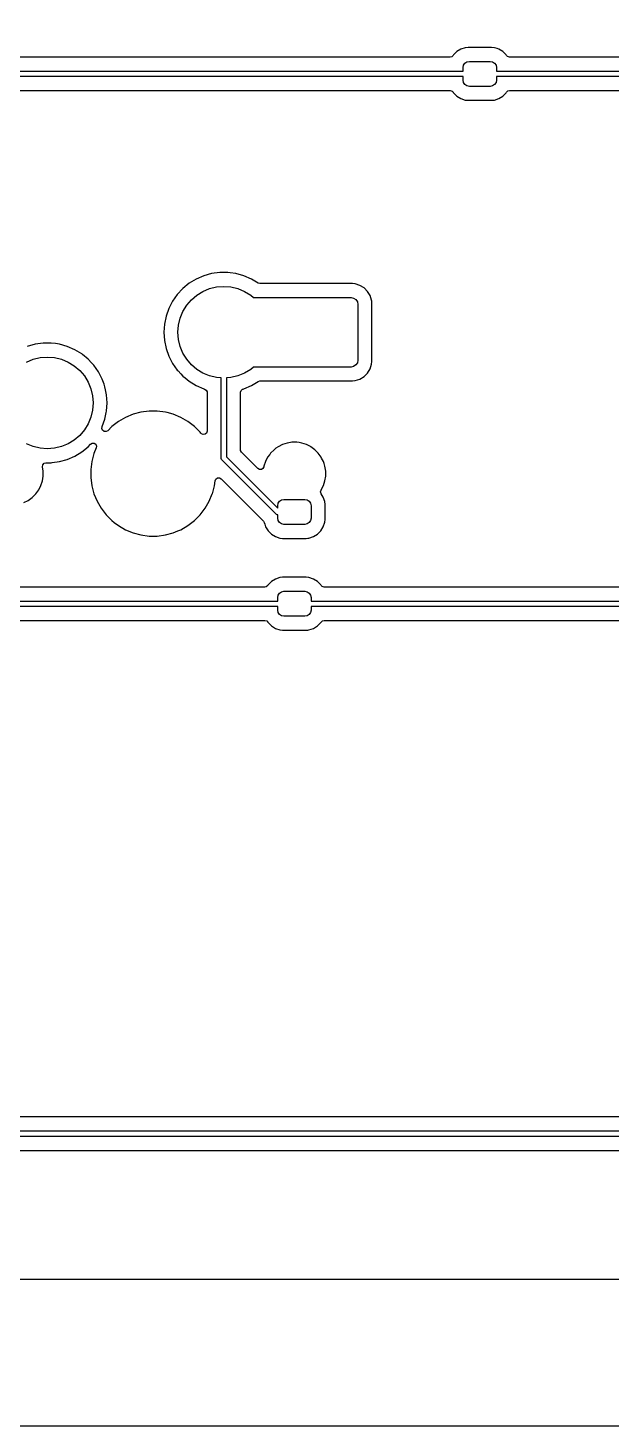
# Model space of a CAD drawing. Header units: millimetres. Extents: x 46 to 4458, y 59 to 1499.
# Drawn here: x 1960.7 to 1981.7, y 832.7 to 883 of the extents above; entities that cross this region are included whole.
import ezdxf

# ---------------------------------------------------------------- set-up
doc = ezdxf.new("R2010")
doc.units = ezdxf.units.MM
doc.layers.add('BLACK', color=7, linetype='Continuous')

msp = doc.modelspace()

# ---------------------------------------------------------------- linework, layer by layer
msp.add_lwpolyline([(1739.51188, 833.25441), (1638.06271, 833.5564), (1638.38771, 944.69762), (2107.13583, 944.69762), (2107.13583, 832.69492), (1950.85196, 832.69492)])
at = {"layer": 'BLACK', "linetype": 'Continuous'}
for p, q in [((1976.11507, 882.10486), (1975.99515, 881.98493)), ((1976.11508, 882.10486), (1976.11507, 882.10486)), ((1976.25941, 882.19389), (1976.11508, 882.10486)), ((1976.25942, 882.19389), (1976.25941, 882.19389)), ((1976.42041, 882.24724), (1976.25942, 882.19389)), ((1976.51976, 882.25739), (1976.42041, 882.24724)), ((1976.42041, 882.24724), (1976.42041, 882.24724)), ((1976.51978, 882.25739), (1976.51976, 882.25739)), ((1977.36647, 882.25739), (1976.51978, 882.25739)), ((1977.46583, 882.24724), (1977.36647, 882.25739)), ((1977.56768, 882.21349), (1977.46583, 882.24724)), ((1977.62682, 882.19389), (1977.56768, 882.21349)), ((1977.77116, 882.10486), (1977.62682, 882.19389)), ((1977.62682, 882.19389), (1977.62682, 882.19389)), ((1977.62682, 882.19389), (1977.62682, 882.19389)), ((1977.89109, 881.98493), (1977.77116, 882.10486)), ((1977.77116, 882.10486), (1977.77116, 882.10486)), ((1975.87812, 881.90739), (1958.95812, 881.90739)), ((1975.93171, 881.91957), (1975.87812, 881.90739)), ((1975.98365, 881.96629), (1975.93171, 881.91957)), ((1975.99515, 881.98493), (1975.98365, 881.96629)), ((1976.34312, 881.53189), (1976.36025, 881.61799)), ((1976.36025, 881.61799), (1976.40902, 881.69099)), ((1976.40902, 881.69099), (1976.48202, 881.73976)), ((1976.48202, 881.73976), (1976.56812, 881.75689)), ((1976.56812, 881.75689), (1977.31812, 881.75689)), ((1977.31812, 881.75689), (1977.40422, 881.73976)), ((1977.40422, 881.73976), (1977.47722, 881.69099)), ((1977.47722, 881.69099), (1977.52599, 881.61799)), ((1977.52599, 881.61799), (1977.54312, 881.53189)), ((1977.89892, 881.97223), (1977.89109, 881.98493)), ((1977.90258, 881.96629), (1977.89892, 881.97223)), ((1977.94108, 881.92707), (1977.90258, 881.96629)), ((1978.00812, 881.90739), (1977.94108, 881.92707)), ((2006.83437, 881.90739), (1978.00812, 881.90739)), ((1958.49312, 881.40498), (1976.34312, 881.40526)), ((1976.34312, 881.20718), (1958.49312, 881.2069)), ((1976.34312, 881.40526), (1976.34312, 881.53189)), ((1976.34312, 881.08189), (1976.34312, 881.20718)), ((1977.54312, 881.53189), (1977.54312, 881.40528)), ((1977.54312, 881.40528), (2007.29937, 881.40575)), ((2007.29937, 881.20767), (1977.54312, 881.2072)), ((1977.54312, 881.2072), (1977.54312, 881.08189)), ((1958.95812, 880.70639), (1975.87812, 880.70639)), ((1975.87812, 880.70639), (1975.94515, 880.6867)), ((1975.94515, 880.6867), (1975.98365, 880.64748)), ((1975.98365, 880.64748), (1975.98885, 880.63906)), ((1975.98885, 880.63906), (1975.99515, 880.62884)), ((1975.99515, 880.62884), (1976.11507, 880.50892)), ((1976.36025, 880.99578), (1976.34312, 881.08189)), ((1976.40902, 880.92279), (1976.36025, 880.99578)), ((1976.48202, 880.87401), (1976.40902, 880.92279)), ((1976.56812, 880.85689), (1976.48202, 880.87401)), ((1977.31812, 880.85689), (1976.56812, 880.85689)), ((1977.40422, 880.87401), (1977.31812, 880.85689)), ((1977.47722, 880.92279), (1977.40422, 880.87401)), ((1977.52599, 880.99578), (1977.47722, 880.92279)), ((1977.54312, 881.08189), (1977.52599, 880.99578)), ((1977.77116, 880.50892), (1977.89109, 880.62884)), ((1977.89109, 880.62884), (1977.90258, 880.64748)), ((1977.90258, 880.64748), (1977.95453, 880.69421)), ((1977.95453, 880.69421), (1978.00812, 880.70639)), ((1978.00812, 880.70639), (2006.83437, 880.70639)), ((1976.11507, 880.50892), (1976.11508, 880.50892)), ((1976.11508, 880.50892), (1976.25941, 880.41989)), ((1976.25941, 880.41989), (1976.25942, 880.41989)), ((1976.25942, 880.41989), (1976.25942, 880.41988)), ((1976.25942, 880.41988), (1976.42041, 880.36654)), ((1976.42041, 880.36654), (1976.51977, 880.35639)), ((1976.51977, 880.35639), (1977.36646, 880.35639)), ((1977.36646, 880.35639), (1977.36647, 880.35639)), ((1977.36647, 880.35639), (1977.42088, 880.36195)), ((1977.36647, 880.35639), (1977.36647, 880.35639)), ((1977.42088, 880.36195), (1977.46583, 880.36654)), ((1977.46583, 880.36654), (1977.62682, 880.41988)), ((1977.62682, 880.41988), (1977.77116, 880.50892)), ((1967.29706, 874.12733), (1967.01377, 874.04795)), ((1967.58852, 874.16739), (1967.29706, 874.12733)), ((1967.29706, 874.12733), (1967.29706, 874.12733)), ((1967.88272, 874.16739), (1967.58852, 874.16739)), ((1967.58852, 874.16739), (1967.58852, 874.16739)), ((1967.96724, 874.15577), (1967.88272, 874.16739)), ((1967.88272, 874.16739), (1967.88272, 874.16739)), ((1968.17417, 874.12733), (1967.96724, 874.15577)), ((1968.17418, 874.12733), (1968.17417, 874.12733)), ((1968.45746, 874.04795), (1968.17418, 874.12733)), ((1968.17418, 874.12733), (1968.17418, 874.12733)), ((1966.26436, 873.59223), (1966.06355, 873.37721)), ((1966.49257, 873.77789), (1966.26436, 873.59223)), ((1966.74394, 873.93075), (1966.49257, 873.77789)), ((1967.01377, 874.04795), (1966.74394, 873.93075)), ((1966.74394, 873.93075), (1966.74394, 873.93075)), ((1966.98654, 873.48705), (1967.22574, 873.58613)), ((1967.22574, 873.58613), (1967.4775, 873.64657)), ((1967.4775, 873.64657), (1967.73562, 873.66689)), ((1967.73562, 873.66689), (1967.99374, 873.64657)), ((1967.99374, 873.64657), (1968.2455, 873.58613)), ((1968.2455, 873.58613), (1968.4847, 873.48705)), ((1968.72729, 873.93075), (1968.45746, 874.04795)), ((1968.78827, 873.89367), (1968.72729, 873.93075)), ((1968.96625, 873.78544), (1968.78827, 873.89367)), ((1969.03068, 873.76739), (1968.96625, 873.78544)), ((1970.40849, 873.76739), (1969.03068, 873.76739)), ((1970.4085, 873.76739), (1970.40849, 873.76739)), ((1972.36063, 873.76739), (1970.4085, 873.76739)), ((1972.36064, 873.76739), (1972.36063, 873.76739)), ((1972.46341, 873.75689), (1972.36064, 873.76739)), ((1972.46342, 873.75689), (1972.46341, 873.75689)), ((1972.62995, 873.7017), (1972.46342, 873.75689)), ((1972.77928, 873.6096), (1972.62995, 873.7017)), ((1972.90333, 873.48554), (1972.77928, 873.6096)), ((1965.8939, 873.13687), (1965.75855, 872.87565)), ((1966.06355, 873.37721), (1965.8939, 873.13687)), ((1965.8939, 873.13687), (1965.8939, 873.13687)), ((1966.40074, 872.98673), (1966.56889, 873.18361)), ((1966.56889, 873.18361), (1966.76577, 873.35177)), ((1966.76577, 873.35177), (1966.98654, 873.48705)), ((1968.4847, 873.48705), (1968.70547, 873.35177)), ((1968.70547, 873.35177), (1968.80484, 873.26689)), ((1968.80484, 873.26689), (1970.36062, 873.26689)), ((1970.36062, 873.26689), (1972.31062, 873.26689)), ((1972.31062, 873.26689), (1972.40629, 873.24786)), ((1972.40629, 873.24786), (1972.4874, 873.19366)), ((1972.4874, 873.19366), (1972.54159, 873.11256)), ((1972.54159, 873.11256), (1972.56062, 873.01689)), ((1972.99543, 873.33622), (1972.90333, 873.48554)), ((1973.05062, 873.16969), (1972.99543, 873.33622)), ((1973.05062, 873.16968), (1973.05062, 873.16969)), ((1973.05397, 873.13687), (1973.05062, 873.16968)), ((1973.06112, 873.0669), (1973.05397, 873.13687)), ((1973.06112, 870.96688), (1973.06112, 873.0669)), ((1965.66002, 872.59843), (1965.60017, 872.3104)), ((1965.66003, 872.59845), (1965.66002, 872.59843)), ((1965.75855, 872.87565), (1965.66003, 872.59845)), ((1966.16638, 872.52677), (1966.26546, 872.76597)), ((1966.26546, 872.76597), (1966.40074, 872.98673)), ((1972.56062, 873.01689), (1972.56062, 871.01689)), ((1965.60017, 872.3104), (1965.58009, 872.01689)), ((1965.60017, 872.3104), (1965.60017, 872.3104)), ((1966.08562, 872.01689), (1966.10593, 872.275)), ((1966.10593, 872.275), (1966.16638, 872.52677)), ((1960.94706, 871.58733), (1960.66377, 871.50795)), ((1961.23852, 871.62739), (1960.94706, 871.58733)), ((1960.94706, 871.58733), (1960.94706, 871.58733)), ((1961.53272, 871.62739), (1961.23852, 871.62739)), ((1961.23852, 871.62739), (1961.23852, 871.62739)), ((1961.67845, 871.60736), (1961.53272, 871.62739)), ((1961.53272, 871.62739), (1961.53272, 871.62739)), ((1961.82417, 871.58733), (1961.67845, 871.60736)), ((1961.82418, 871.58733), (1961.82417, 871.58733)), ((1962.10746, 871.50795), (1961.82418, 871.58733)), ((1961.82418, 871.58733), (1961.82418, 871.58733)), ((1965.58009, 872.01689), (1965.60017, 871.72338)), ((1965.60017, 871.72338), (1965.60017, 871.72337)), ((1965.60017, 871.72337), (1965.66002, 871.43534)), ((1966.10593, 871.75877), (1966.08562, 872.01689)), ((1966.16638, 871.50701), (1966.10593, 871.75877)), ((1960.63654, 870.94705), (1960.87574, 871.04613)), ((1960.87574, 871.04613), (1961.1275, 871.10657)), ((1961.1275, 871.10657), (1961.38562, 871.12689)), ((1961.38562, 871.12689), (1961.64374, 871.10657)), ((1961.64374, 871.10657), (1961.8955, 871.04613)), ((1961.8955, 871.04613), (1962.1347, 870.94705)), ((1962.37729, 871.39075), (1962.10746, 871.50795)), ((1962.3773, 871.39075), (1962.37729, 871.39075)), ((1962.62866, 871.23789), (1962.3773, 871.39075)), ((1962.62867, 871.23789), (1962.62866, 871.23789)), ((1962.65772, 871.21425), (1962.62867, 871.23789)), ((1962.62867, 871.23789), (1962.62867, 871.23789)), ((1962.85688, 871.05223), (1962.65772, 871.21425)), ((1962.85688, 871.05222), (1962.85688, 871.05223)), ((1962.98322, 870.91695), (1962.85688, 871.05222)), ((1962.85688, 871.05222), (1962.85688, 871.05222)), ((1965.66002, 871.43534), (1965.66003, 871.43533)), ((1965.66003, 871.43533), (1965.75855, 871.15813)), ((1965.75855, 871.15813), (1965.8939, 870.89691)), ((1966.26546, 871.2678), (1966.16638, 871.50701)), ((1966.40074, 871.04704), (1966.26546, 871.2678)), ((1966.56889, 870.85016), (1966.40074, 871.04704)), ((1962.1347, 870.94705), (1962.35547, 870.81177)), ((1962.35547, 870.81177), (1962.55235, 870.64361)), ((1962.55235, 870.64361), (1962.7205, 870.44673)), ((1963.05769, 870.83721), (1962.98322, 870.91695)), ((1963.22734, 870.59687), (1963.05769, 870.83721)), ((1963.22734, 870.59686), (1963.22734, 870.59687)), ((1963.22734, 870.59687), (1963.22734, 870.59687)), ((1963.36269, 870.33565), (1963.22734, 870.59686)), ((1965.8939, 870.89691), (1965.8939, 870.8969)), ((1965.8939, 870.8969), (1966.06355, 870.65656)), ((1966.06355, 870.65656), (1966.08939, 870.6289)), ((1966.08939, 870.6289), (1966.18629, 870.52515)), ((1966.76577, 870.68201), (1966.56889, 870.85016)), ((1966.98654, 870.54673), (1966.76577, 870.68201)), ((1967.22574, 870.44764), (1966.98654, 870.54673)), ((1968.4847, 870.54673), (1968.2455, 870.44764)), ((1968.70547, 870.68201), (1968.4847, 870.54673)), ((1968.80484, 870.76689), (1968.70547, 870.68201)), ((1970.26062, 870.76689), (1968.80484, 870.76689)), ((1972.31062, 870.76689), (1970.26062, 870.76689)), ((1972.40629, 870.78592), (1972.31062, 870.76689)), ((1972.4874, 870.84011), (1972.40629, 870.78592)), ((1972.54159, 870.92122), (1972.4874, 870.84011)), ((1972.56062, 871.01689), (1972.54159, 870.92122)), ((1972.77928, 870.42418), (1972.90333, 870.54823)), ((1972.90333, 870.54823), (1972.99543, 870.69755)), ((1972.99543, 870.69755), (1973.05062, 870.86409)), ((1973.05062, 870.86409), (1973.06112, 870.96688)), ((1962.7205, 870.44673), (1962.85578, 870.22597)), ((1962.85578, 870.22597), (1962.95486, 869.98677)), ((1963.43011, 870.14595), (1963.36269, 870.33565)), ((1963.46121, 870.05845), (1963.43011, 870.14595)), ((1963.46121, 870.05843), (1963.46121, 870.05845)), ((1963.48386, 869.94945), (1963.46121, 870.05843)), ((1966.18629, 870.52515), (1966.26436, 870.44155)), ((1966.26436, 870.44155), (1966.34735, 870.37403)), ((1966.34735, 870.37403), (1966.49257, 870.25589)), ((1966.49257, 870.25589), (1966.49257, 870.25589)), ((1966.49257, 870.25589), (1966.49257, 870.25589)), ((1966.49257, 870.25589), (1966.74394, 870.10303)), ((1966.74394, 870.10303), (1966.74394, 870.10303)), ((1966.74394, 870.10303), (1967.01378, 869.98582)), ((1967.4775, 870.3872), (1967.22574, 870.44764)), ((1967.63631, 870.3747), (1967.4775, 870.3872)), ((1967.63754, 867.47738), (1967.63631, 870.3747)), ((1967.99374, 870.3872), (1967.8344, 870.37466)), ((1967.8344, 870.37466), (1967.8356, 867.53567)), ((1968.2455, 870.44764), (1967.99374, 870.3872)), ((1968.45746, 869.98582), (1968.72729, 870.10302)), ((1968.72729, 870.10302), (1968.7273, 870.10303)), ((1968.7273, 870.10303), (1968.96625, 870.24834)), ((1968.7273, 870.10303), (1968.7273, 870.10303)), ((1968.96625, 870.24834), (1969.03068, 870.26639)), ((1969.03068, 870.26639), (1970.2106, 870.26639)), ((1970.2106, 870.26639), (1970.21061, 870.26639)), ((1970.21061, 870.26639), (1972.36063, 870.26639)), ((1972.36063, 870.26639), (1972.46342, 870.27689)), ((1972.46342, 870.27689), (1972.62995, 870.33207)), ((1972.62995, 870.33207), (1972.77928, 870.42418)), ((1962.95486, 869.98677), (1963.01531, 869.735)), ((1963.01531, 869.735), (1963.03562, 869.47689)), ((1963.52107, 869.7704), (1963.48386, 869.94945)), ((1963.54114, 869.47689), (1963.52107, 869.7704)), ((1967.01378, 869.98582), (1967.04457, 869.97719)), ((1967.04457, 869.97719), (1967.10382, 869.94015)), ((1967.10382, 869.94015), (1967.13363, 869.87696)), ((1967.13363, 869.87696), (1967.13512, 869.85779)), ((1967.13512, 869.85779), (1967.13512, 868.46141)), ((1968.33612, 869.85779), (1968.3558, 869.92483)), ((1968.33612, 868.42689), (1968.33612, 869.85779)), ((1968.3558, 869.92483), (1968.40861, 869.97058)), ((1968.40861, 869.97058), (1968.42667, 869.97719)), ((1968.42667, 869.97719), (1968.45746, 869.98582)), ((1968.45746, 869.98582), (1968.45746, 869.98582)), ((1963.01531, 869.21877), (1962.95486, 868.96701)), ((1963.03562, 869.47689), (1963.01531, 869.21877)), ((1963.46121, 868.89534), (1963.50932, 869.12682)), ((1963.50932, 869.12682), (1963.52107, 869.18338)), ((1963.52107, 869.18338), (1963.54114, 869.47689)), ((1964.47262, 869.06674), (1964.20082, 868.95415)), ((1964.75682, 869.14289), (1964.47262, 869.06674)), ((1965.0485, 869.18129), (1964.75682, 869.14289)), ((1965.04851, 869.18129), (1965.0485, 869.18129)), ((1965.34273, 869.18129), (1965.04851, 869.18129)), ((1965.04851, 869.18129), (1965.04851, 869.18129)), ((1965.34274, 869.18129), (1965.34273, 869.18129)), ((1965.34273, 869.18129), (1965.34273, 869.18129)), ((1965.63442, 869.14289), (1965.34274, 869.18129)), ((1965.69437, 869.12682), (1965.63442, 869.14289)), ((1965.63442, 869.14289), (1965.63442, 869.14289)), ((1965.63442, 869.14289), (1965.63442, 869.14289)), ((1965.91861, 869.06674), (1965.69437, 869.12682)), ((1966.19041, 868.95415), (1965.91861, 869.06674)), ((1962.85578, 868.7278), (1962.7205, 868.50704)), ((1962.95486, 868.96701), (1962.85578, 868.7278)), ((1963.35151, 868.55704), (1963.36146, 868.61529)), ((1963.37593, 868.49158), (1963.35151, 868.55704)), ((1963.36146, 868.61529), (1963.36269, 868.61811)), ((1963.36269, 868.61812), (1963.36618, 868.62793)), ((1963.36269, 868.61811), (1963.36269, 868.61812)), ((1963.36618, 868.62793), (1963.41313, 868.76005)), ((1963.41313, 868.76005), (1963.46121, 868.89533)), ((1963.46121, 868.89533), (1963.46121, 868.89534)), ((1963.46121, 868.89534), (1963.46121, 868.89534)), ((1963.71261, 868.62794), (1963.56288, 868.47821)), ((1963.94601, 868.80704), (1963.71261, 868.62794)), ((1963.94603, 868.80705), (1963.94601, 868.80704)), ((1964.20081, 868.95415), (1963.94603, 868.80705)), ((1964.20082, 868.95415), (1964.20081, 868.95415)), ((1966.19043, 868.95415), (1966.19041, 868.95415)), ((1966.44521, 868.80705), (1966.19043, 868.95415)), ((1966.44522, 868.80704), (1966.44521, 868.80705)), ((1966.44521, 868.80705), (1966.44521, 868.80705)), ((1966.67863, 868.62794), (1966.44522, 868.80704)), ((1966.44522, 868.80704), (1966.44522, 868.80704)), ((1966.44522, 868.80704), (1966.44522, 868.80704)), ((1966.67864, 868.62793), (1966.67863, 868.62794)), ((1966.88666, 868.4199), (1966.67864, 868.62793)), ((1962.35547, 868.14201), (1962.1347, 868.00673)), ((1962.55235, 868.31016), (1962.35547, 868.14201)), ((1962.7205, 868.50704), (1962.55235, 868.31016)), ((1962.94511, 867.99602), (1963.00525, 868.03158)), ((1963.00525, 868.03158), (1963.07507, 868.02898)), ((1963.07507, 868.02898), (1963.1324, 867.98904)), ((1963.43186, 868.44971), (1963.37593, 868.49158)), ((1963.50155, 868.44472), (1963.43186, 868.44971)), ((1963.56288, 868.47821), (1963.50155, 868.44472)), ((1966.88667, 868.41989), (1966.88666, 868.4199)), ((1966.91274, 868.38592), (1966.88667, 868.41989)), ((1966.92992, 868.36769), (1966.91274, 868.38592)), ((1966.99347, 868.33867), (1966.92992, 868.36769)), ((1967.06263, 868.34861), (1966.99347, 868.33867)), ((1967.11543, 868.39437), (1967.06263, 868.34861)), ((1967.13512, 868.46141), (1967.11543, 868.39437)), ((1968.33612, 867.79698), (1968.33612, 868.42689)), ((1970.01206, 868.03467), (1969.84358, 867.97993)), ((1970.13728, 868.05451), (1970.01206, 868.03467)), ((1970.18704, 868.06239), (1970.13728, 868.05451)), ((1970.3642, 868.06239), (1970.18704, 868.06239)), ((1970.45169, 868.04853), (1970.3642, 868.06239)), ((1970.53918, 868.03467), (1970.45169, 868.04853)), ((1970.70766, 867.97993), (1970.53918, 868.03467)), ((1960.87574, 867.90764), (1960.63654, 868.00673)), ((1961.1275, 867.8472), (1960.87574, 867.90764)), ((1961.38562, 867.82689), (1961.1275, 867.8472)), ((1961.64374, 867.8472), (1961.38562, 867.82689)), ((1961.8955, 867.90764), (1961.64374, 867.8472)), ((1962.1347, 868.00673), (1961.8955, 867.90764)), ((1962.10746, 867.44582), (1962.3773, 867.56303)), ((1962.3773, 867.56303), (1962.62867, 867.71589)), ((1962.62867, 867.71589), (1962.85688, 867.90155)), ((1962.85688, 867.90155), (1962.94511, 867.99602)), ((1963.06577, 867.65988), (1962.98962, 867.37568)), ((1963.15029, 867.86393), (1963.06577, 867.65988)), ((1963.1324, 867.98904), (1963.15904, 867.92445)), ((1963.15904, 867.92445), (1963.15029, 867.86393)), ((1967.8356, 867.53567), (1969.67562, 865.69821)), ((1968.33895, 867.77063), (1968.33612, 867.79698)), ((1968.37244, 867.7093), (1968.33895, 867.77063)), ((1968.9652, 867.11654), (1968.37244, 867.7093)), ((1969.31301, 867.52678), (1969.23258, 867.36893)), ((1969.38588, 867.62709), (1969.31301, 867.52678)), ((1969.41714, 867.6701), (1969.38588, 867.62709)), ((1969.5424, 867.79537), (1969.41714, 867.6701)), ((1969.41714, 867.6701), (1969.41714, 867.6701)), ((1969.41714, 867.6701), (1969.41714, 867.6701)), ((1969.54241, 867.79537), (1969.5424, 867.79537)), ((1969.5424, 867.79537), (1969.5424, 867.79537)), ((1969.61137, 867.84548), (1969.54241, 867.79537)), ((1969.68573, 867.8995), (1969.61137, 867.84548)), ((1969.84358, 867.97993), (1969.68573, 867.8995)), ((1969.84358, 867.97993), (1969.84358, 867.97993)), ((1970.85225, 867.90626), (1970.70766, 867.97993)), ((1970.70766, 867.97993), (1970.70766, 867.97993)), ((1970.86551, 867.8995), (1970.85225, 867.90626)), ((1971.00883, 867.79537), (1970.86551, 867.8995)), ((1971.1341, 867.6701), (1971.00883, 867.79537)), ((1971.23823, 867.52678), (1971.1341, 867.6701)), ((1971.25472, 867.49442), (1971.23823, 867.52678)), ((1961.21617, 867.18299), (1961.22512, 867.25228)), ((1961.24112, 867.02547), (1961.21617, 867.18299)), ((1961.22512, 867.25228), (1961.27012, 867.30573)), ((1961.24112, 866.84831), (1961.24112, 867.02547)), ((1961.27012, 867.30573), (1961.33687, 867.32637)), ((1961.33687, 867.32637), (1961.33864, 867.32639)), ((1961.33864, 867.32639), (1961.53272, 867.32639)), ((1961.53272, 867.32639), (1961.56414, 867.33071)), ((1961.56414, 867.33071), (1961.82417, 867.36645)), ((1961.82417, 867.36645), (1962.10746, 867.44582)), ((1962.98962, 867.37568), (1962.95122, 867.084)), ((1962.95122, 867.084), (1962.95122, 867.08399)), ((1962.95122, 867.08399), (1962.95122, 866.78979)), ((1967.65247, 867.44133), (1967.63754, 867.47738)), ((1967.66491, 867.42618), (1967.65247, 867.44133)), ((1969.62006, 865.47374), (1967.66491, 867.42618)), ((1969.01625, 867.08575), (1968.9652, 867.11654)), ((1969.08611, 867.08475), (1969.01625, 867.08575)), ((1969.14543, 867.12168), (1969.08611, 867.08475)), ((1969.17536, 867.18482), (1969.14543, 867.12168)), ((1969.17783, 867.20045), (1969.17536, 867.18482)), ((1969.23258, 867.36893), (1969.17783, 867.20045)), ((1969.23258, 867.36893), (1969.23258, 867.36893)), ((1971.31866, 867.36893), (1971.25472, 867.49442)), ((1971.34296, 867.29416), (1971.31866, 867.36893)), ((1971.31866, 867.36893), (1971.31866, 867.36893)), ((1971.37341, 867.20044), (1971.34296, 867.29416)), ((1971.40112, 867.02547), (1971.37341, 867.20044)), ((1971.40112, 866.84831), (1971.40112, 867.02547)), ((1961.15866, 866.50485), (1961.21341, 866.67333)), ((1961.21341, 866.67333), (1961.24112, 866.84831)), ((1962.95122, 866.78979), (1962.95122, 866.78977)), ((1962.95122, 866.78977), (1962.98953, 866.49878)), ((1967.40162, 866.49809), (1967.42505, 866.6761)), ((1967.42505, 866.6761), (1967.45332, 866.74)), ((1967.45332, 866.74), (1967.51164, 866.77847)), ((1967.51164, 866.77847), (1967.58151, 866.7793)), ((1967.58151, 866.7793), (1967.63567, 866.7476)), ((1967.63567, 866.7476), (1969.15764, 865.22563)), ((1971.31866, 866.50485), (1971.37341, 866.67333)), ((1971.37341, 866.67333), (1971.40112, 866.84831)), ((1960.70551, 865.97427), (1960.84883, 866.0784)), ((1960.84883, 866.0784), (1960.9741, 866.20367)), ((1960.9741, 866.20367), (1961.07823, 866.347)), ((1961.07823, 866.347), (1961.15866, 866.50485)), ((1962.98953, 866.49878), (1962.98962, 866.49809)), ((1962.98962, 866.49809), (1963.05504, 866.25393)), ((1963.05504, 866.25393), (1963.06577, 866.21389)), ((1963.06577, 866.21389), (1963.17835, 865.94209)), ((1967.2137, 865.94407), (1967.32206, 866.20567)), ((1967.32206, 866.20567), (1967.32547, 866.2139)), ((1967.32547, 866.2139), (1967.40162, 866.49809)), ((1971.21807, 866.28138), (1971.23632, 866.34388)), ((1971.23651, 866.21399), (1971.21807, 866.28138)), ((1971.23632, 866.34388), (1971.23822, 866.34698)), ((1971.31262, 866.09059), (1971.23651, 866.21399)), ((1971.23822, 866.34698), (1971.23823, 866.347)), ((1971.23823, 866.347), (1971.31866, 866.50485)), ((1971.31262, 866.09058), (1971.31262, 866.09059)), ((1971.31262, 866.09059), (1971.31262, 866.09059)), ((1971.36597, 865.9296), (1971.31262, 866.09058)), ((1960.54766, 865.89385), (1960.70551, 865.97427)), ((1963.17835, 865.94209), (1963.17836, 865.94208)), ((1963.17836, 865.94208), (1963.32546, 865.6873)), ((1963.32546, 865.6873), (1963.32547, 865.68728)), ((1963.32547, 865.68728), (1963.50457, 865.45388)), ((1966.88667, 865.45388), (1967.06577, 865.68729)), ((1967.06577, 865.68729), (1967.21288, 865.94208)), ((1967.21288, 865.94208), (1967.2137, 865.94407)), ((1969.67562, 865.78189), (1969.69275, 865.86799)), ((1969.67562, 865.69821), (1969.67562, 865.78189)), ((1969.69275, 865.86799), (1969.74152, 865.94099)), ((1969.74152, 865.94099), (1969.81452, 865.98976)), ((1969.81452, 865.98976), (1969.90062, 866.00689)), ((1969.90062, 866.00689), (1970.65062, 866.00689)), ((1970.65062, 866.00689), (1970.73672, 865.98976)), ((1970.73672, 865.98976), (1970.80972, 865.94099)), ((1970.80972, 865.94099), (1970.85849, 865.86799)), ((1970.85849, 865.86799), (1970.87562, 865.78189)), ((1970.87562, 865.78189), (1970.87562, 865.33189)), ((1971.37612, 865.83023), (1971.36597, 865.9296)), ((1971.37612, 865.28354), (1971.37612, 865.83023)), ((1963.50457, 865.45388), (1963.50457, 865.45387)), ((1963.50457, 865.45387), (1963.7126, 865.24584)), ((1963.7126, 865.24584), (1963.71261, 865.24584)), ((1963.71261, 865.24584), (1963.79354, 865.18374)), ((1963.79354, 865.18374), (1963.94602, 865.06673)), ((1963.94602, 865.06673), (1963.94603, 865.06673)), ((1963.94603, 865.06673), (1964.20081, 864.91963)), ((1966.19042, 864.91963), (1966.44522, 865.06673)), ((1966.44522, 865.06673), (1966.67863, 865.24584)), ((1966.67863, 865.24584), (1966.88667, 865.45388)), ((1969.15764, 865.22563), (1969.18766, 865.17696)), ((1969.18766, 865.17696), (1969.20868, 865.11353)), ((1969.20868, 865.11353), (1969.23862, 865.02319)), ((1969.23862, 865.02319), (1969.23862, 865.02318)), ((1969.23862, 865.02318), (1969.32765, 864.87885)), ((1969.63062, 865.46937), (1969.62006, 865.47374)), ((1969.65611, 865.45881), (1969.63062, 865.46937)), ((1969.67562, 865.45689), (1969.65611, 865.45881)), ((1969.67562, 865.33189), (1969.67562, 865.45689)), ((1969.69275, 865.24578), (1969.67562, 865.33189)), ((1969.74152, 865.17279), (1969.69275, 865.24578)), ((1969.81452, 865.12401), (1969.74152, 865.17279)), ((1969.90062, 865.10689), (1969.81452, 865.12401)), ((1970.65062, 865.10689), (1969.90062, 865.10689)), ((1970.73672, 865.12401), (1970.65062, 865.10689)), ((1970.80972, 865.17279), (1970.73672, 865.12401)), ((1970.85849, 865.24578), (1970.80972, 865.17279)), ((1970.87562, 865.33189), (1970.85849, 865.24578)), ((1971.22359, 864.87884), (1971.31262, 865.02319)), ((1971.31262, 865.02319), (1971.36597, 865.18418)), ((1971.36597, 865.18418), (1971.37612, 865.28354)), ((1964.20081, 864.91963), (1964.20082, 864.91962)), ((1964.20082, 864.91962), (1964.47262, 864.80704)), ((1964.47262, 864.80704), (1964.47263, 864.80704)), ((1964.47263, 864.80704), (1964.47263, 864.80704)), ((1964.47263, 864.80704), (1964.75682, 864.73089)), ((1964.75682, 864.73089), (1965.04851, 864.69249)), ((1965.04851, 864.69249), (1965.04852, 864.69249)), ((1965.04852, 864.69249), (1965.34272, 864.69249)), ((1965.34272, 864.69249), (1965.34273, 864.69249)), ((1965.34273, 864.69249), (1965.63442, 864.73089)), ((1965.63442, 864.73089), (1965.91861, 864.80704)), ((1965.91861, 864.80704), (1966.08241, 864.87489)), ((1966.08241, 864.87489), (1966.19041, 864.91962)), ((1966.19041, 864.91962), (1966.19042, 864.91962)), ((1966.19042, 864.91962), (1966.19042, 864.91963)), ((1969.32765, 864.87885), (1969.32765, 864.87884)), ((1969.32765, 864.87884), (1969.44757, 864.75892)), ((1969.44757, 864.75892), (1969.44758, 864.75892)), ((1969.44758, 864.75892), (1969.59191, 864.66989)), ((1969.59191, 864.66989), (1969.59192, 864.66989)), ((1969.59192, 864.66989), (1969.59192, 864.66988)), ((1969.59192, 864.66988), (1969.75291, 864.61654)), ((1969.75291, 864.61654), (1969.85227, 864.60639)), ((1969.85227, 864.60639), (1970.69896, 864.60639)), ((1970.69896, 864.60639), (1970.69897, 864.60639)), ((1970.69897, 864.60639), (1970.75338, 864.61195)), ((1970.69897, 864.60639), (1970.69897, 864.60639)), ((1970.75338, 864.61195), (1970.79833, 864.61654)), ((1970.79833, 864.61654), (1970.95932, 864.66988)), ((1970.95932, 864.66988), (1971.10366, 864.75892)), ((1971.10366, 864.75892), (1971.22359, 864.87884)), ((1969.44757, 863.05486), (1969.32765, 862.93493)), ((1969.44758, 863.05486), (1969.44757, 863.05486)), ((1969.59191, 863.14389), (1969.44758, 863.05486)), ((1969.59192, 863.14389), (1969.59191, 863.14389)), ((1969.75291, 863.19724), (1969.59192, 863.14389)), ((1969.85226, 863.20739), (1969.75291, 863.19724)), ((1969.75291, 863.19724), (1969.75291, 863.19724)), ((1969.85228, 863.20739), (1969.85226, 863.20739)), ((1970.69897, 863.20739), (1969.85228, 863.20739)), ((1970.79833, 863.19724), (1970.69897, 863.20739)), ((1970.95931, 863.14389), (1970.79833, 863.19724)), ((1970.95932, 863.14389), (1970.95931, 863.14389)), ((1971.10366, 863.05486), (1970.95932, 863.14389)), ((1970.95932, 863.14389), (1970.95932, 863.14389)), ((1970.95932, 863.14389), (1970.95932, 863.14389)), ((1971.22359, 862.93493), (1971.10366, 863.05486)), ((1971.10366, 863.05486), (1971.10366, 863.05486)), ((1969.21062, 862.85739), (1952.29062, 862.85739)), ((1969.26421, 862.86957), (1969.21062, 862.85739)), ((1969.31615, 862.91629), (1969.26421, 862.86957)), ((1969.32765, 862.93493), (1969.31615, 862.91629)), ((1969.67562, 862.48189), (1969.69275, 862.56799)), ((1969.69275, 862.56799), (1969.74152, 862.64099)), ((1969.74152, 862.64099), (1969.81452, 862.68976)), ((1969.81452, 862.68976), (1969.90062, 862.70689)), ((1969.90062, 862.70689), (1970.65062, 862.70689)), ((1970.65062, 862.70689), (1970.73672, 862.68976)), ((1970.73672, 862.68976), (1970.80972, 862.64099)), ((1970.80972, 862.64099), (1970.85849, 862.56799)), ((1970.85849, 862.56799), (1970.87562, 862.48189)), ((1971.23508, 862.91629), (1971.22359, 862.93493)), ((1971.27358, 862.87707), (1971.23508, 862.91629)), ((1971.34062, 862.85739), (1971.27358, 862.87707)), ((1995.40437, 862.85739), (1971.34062, 862.85739)), ((1951.82562, 862.35498), (1969.67562, 862.35529)), ((1969.67562, 862.15721), (1951.82562, 862.1569)), ((1969.67562, 862.35529), (1969.67562, 862.48189)), ((1969.67562, 862.03189), (1969.67562, 862.15721)), ((1969.69275, 861.94578), (1969.67562, 862.03189)), ((1970.87562, 862.03189), (1970.85849, 861.94578)), ((1970.87562, 862.48189), (1970.87562, 862.35531)), ((1970.87562, 862.35531), (1995.86937, 862.35575)), ((1995.86937, 862.15767), (1970.87562, 862.15723)), ((1970.87562, 862.15723), (1970.87562, 862.03189)), ((1952.29062, 861.65639), (1969.21062, 861.65639)), ((1969.21062, 861.65639), (1969.27765, 861.6367)), ((1969.27765, 861.6367), (1969.31615, 861.59748)), ((1969.31615, 861.59748), (1969.32765, 861.57884)), ((1969.32765, 861.57884), (1969.44757, 861.45892)), ((1969.74152, 861.87279), (1969.69275, 861.94578)), ((1969.81452, 861.82401), (1969.74152, 861.87279)), ((1969.90062, 861.80689), (1969.81452, 861.82401)), ((1970.65062, 861.80689), (1969.90062, 861.80689)), ((1970.73672, 861.82401), (1970.65062, 861.80689)), ((1970.80972, 861.87279), (1970.73672, 861.82401)), ((1970.85849, 861.94578), (1970.80972, 861.87279)), ((1971.10366, 861.45892), (1971.22359, 861.57884)), ((1971.22359, 861.57884), (1971.23508, 861.59748)), ((1971.23508, 861.59748), (1971.28703, 861.64421)), ((1971.28703, 861.64421), (1971.34062, 861.65639)), ((1971.34062, 861.65639), (1995.40437, 861.65639)), ((1969.44757, 861.45892), (1969.44758, 861.45892)), ((1969.44758, 861.45892), (1969.59191, 861.36989)), ((1969.59191, 861.36989), (1969.59192, 861.36989)), ((1969.59192, 861.36989), (1969.59192, 861.36988)), ((1969.59192, 861.36988), (1969.75291, 861.31654)), ((1969.75291, 861.31654), (1969.85227, 861.30639)), ((1969.85227, 861.30639), (1970.69896, 861.30639)), ((1970.69896, 861.30639), (1970.69897, 861.30639)), ((1970.69897, 861.30639), (1970.76241, 861.31287)), ((1970.69897, 861.30639), (1970.69897, 861.30639)), ((1970.76241, 861.31287), (1970.79833, 861.31654)), ((1970.79833, 861.31654), (1970.95932, 861.36988)), ((1970.95932, 861.36988), (1971.10366, 861.45892)), ((2002.54812, 843.80739), (1937.51946, 843.80739)), ((1937.41328, 843.30497), (2003.01312, 843.30687)), ((2003.01312, 843.10879), (1937.47155, 843.10689)), ((1937.73289, 842.60639), (2002.54812, 842.60639)), ((2032.79489, 837.96044), (1951.90482, 837.96044))]:
    msp.add_line(p, q, dxfattribs=at)

doc.saveas('drawing.dxf')
